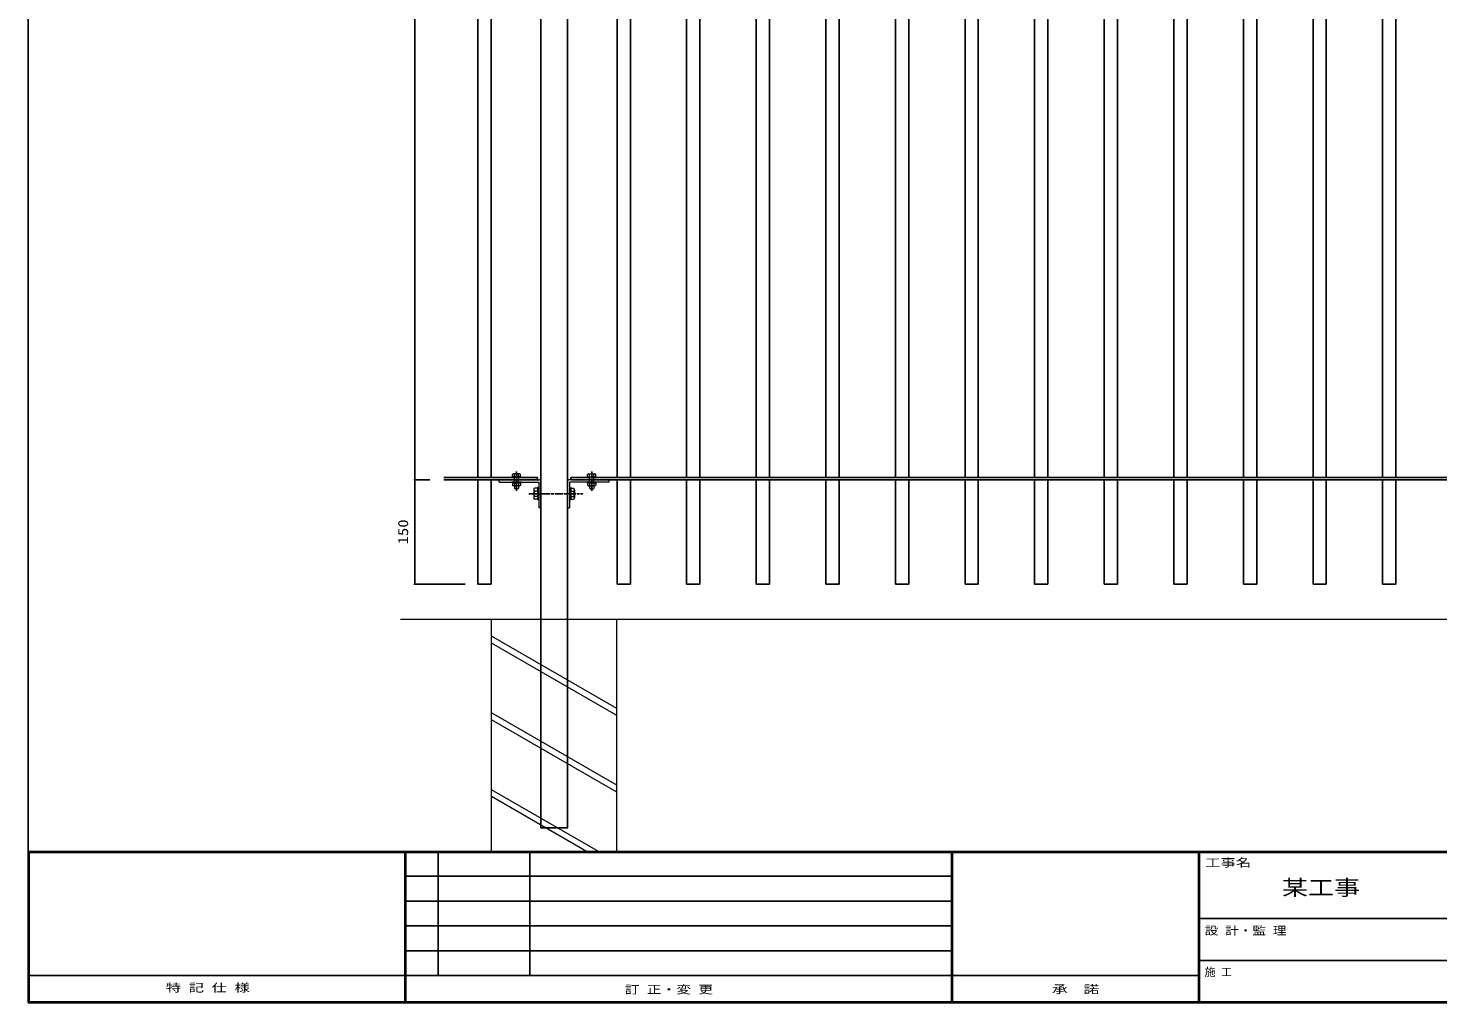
# Model space of a CAD drawing. Units: millimetres, scale not verified. Extents: x -210 to 199, y -148 to 136.
# Drawn here: x -203.7 to -1.1, y -148.2 to -8.2 of the extents above; entities that cross this region are included whole.
import ezdxf
from ezdxf.enums import TextEntityAlignment as Align

# ---------------------------------------------------------------- set-up
doc = ezdxf.new("R2010")
doc.units = ezdxf.units.MM
doc.linetypes.add('CHAIN', pattern=[18.5, 12, -1.5, 3.5, -1.5])
doc.linetypes.add('DASHED_SPACED', pattern=[12, 6, -6])
for name, color, linetype, lineweight in [('0-0', 6, 'Continuous', 25), ('0-1_0', 6, 'Continuous', 25), ('0-2_DIM1', 3, 'Continuous', 25), ('0-3_横桟', 2, 'Continuous', 25), ('0-6_ｾﾝﾀｰ', 1, 'CHAIN', 25), ('0-7_縦格子', 6, 'Continuous', 25), ('0-8_支柱', 60, 'Continuous', 25), ('0-9_THN', 4, 'Continuous', 9), ('0-A_下地', 30, 'Continuous', 9)]:
    doc.layers.add(name, color=color, linetype=linetype, lineweight=lineweight)
doc.styles.add('ＭＳ ゴシック', font='')
doc.styles.add('ＭＳ 明朝', font='')
doc.styles.get('ＭＳ ゴシック').set_extended_font_data('MS Gothic')
doc.styles.get('ＭＳ 明朝').set_extended_font_data('MS Mincho')

# ---------------------------------------------------------------- blocks, each defined once
blk = doc.blocks.new('filled_dot')
at = {"color": 0, "linetype": 'Continuous', "lineweight": -2, "const_width": 1.25}
blk.add_lwpolyline([(-0.625, 0, 1), (0.625, 0, 1)], format="xyb", close=True, dxfattribs=at)
blk = doc.blocks.new('A$C54DE35E0')
at = {"layer": '0-1_0'}
for p, q in [((0, -368.5), (556.725, -368.5)), ((0.2, -368.7), (556.525, -368.7)), ((0.2, -398.8), (0.2, -368.7)), ((75.906, -399), (75.906, -368.5)), ((76.106, -399), (76.106, -368.5)), ((82.606, -393.5), (82.606, -368.5)), ((101.106, -393.5), (101.106, -368.5)), ((186.106, -399), (186.106, -368.5)), ((186.306, -399), (186.306, -368.5)), ((235.906, -368.5), (235.906, -399)), ((236.106, -368.5), (236.106, -399)), ((76.106, -373.5), (186.106, -373.5)), ((76.106, -378.5), (186.106, -378.5)), ((76.106, -383.5), (186.106, -383.5)), ((236.106, -382), (541.973, -382)), ((76.106, -388.5), (186.106, -388.5)), ((236.106, -390.5), (386.973, -390.5)), ((236.106, -393.5), (0, -393.5)), ((556.525, -398.8), (0.2, -398.8))]:
    blk.add_line(p, q, dxfattribs=at)
blk.add_lwpolyline([(556.725, -399), (0, -399), (0, 0)], dxfattribs=at)
at = {"layer": '0-1_0', "style": 'ＭＳ 明朝'}
for s, width, p in [('工事名\u3000', 1.4, (237.229, -372.052)), ('設 計・監 理  ', 1.25, (237.116, -385.753)), ('特 記 仕 様', 1.4, (27.738, -397.26)), ('訂 正・変 更 ', 1.35, (120.233, -397.626)), ('承  諾', 1.45, (206.325, -397.561))]:
    blk.add_text(s, height=1.613, dxfattribs=dict(at, width=width)).set_placement(p, align=Align.BOTTOM_LEFT)
blk.add_text('施 工  ', height=1.613, dxfattribs=at).set_placement((237.116, -394.104), align=Align.BOTTOM_LEFT)
blk = doc.blocks.new('Viewport_NO.1')
at = {"layer": '0-2_DIM1'}
for p, q in [((37170.09, -64018.24), (37170.09, -65418.24)), ((37191.89, -65418.24), (37168.84, -65418.24)), ((37191.89, -65418.24), (37168.84, -65418.24)), ((37170.09, -65418.24), (37170.09, -65568.24)), ((37242.49, -65568.24), (37168.84, -65568.24))]:
    blk.add_line(p, q, dxfattribs=at)
at = {"layer": '0-3_横桟'}
for p, q in [((37211.89, -65415.04), (37346.44, -65415.04)), ((37211.89, -65418.24), (37346.44, -65418.24)), ((37346.44, -65418.24), (37346.44, -65415.04)), ((37394.44, -65418.24), (37394.44, -65415.04)), ((37394.44, -65415.04), (39346.44, -65415.04)), ((37395.44, -65418.24), (39345.44, -65418.24))]:
    blk.add_line(p, q, dxfattribs=at)
at = {"layer": '0-6_ｾﾝﾀｰ'}
for p, q in [((37316.44, -65433.99), (37316.44, -65406.18)), ((37424.44, -65433.99), (37424.44, -65406.18)), ((37424.44, -65433.99), (37424.44, -65406.18)), ((37334.29, -65438.24), (37411.59, -65438.24))]:
    blk.add_line(p, q, dxfattribs=at)
at = {"layer": '0-7_縦格子'}
for p, q in [((37260.89, -64021.44), (37260.89, -65415.04)), ((37279.99, -64021.44), (37279.99, -65415.04)), ((37460.89, -64021.44), (37460.89, -65415.04)), ((37479.99, -64021.44), (37479.99, -65415.04)), ((37560.89, -64021.44), (37560.89, -65415.04)), ((37579.99, -64021.44), (37579.99, -65415.04)), ((37660.89, -64021.44), (37660.89, -65415.04)), ((37679.99, -64021.44), (37679.99, -65415.04)), ((37760.89, -64021.44), (37760.89, -65415.04)), ((37779.99, -64021.44), (37779.99, -65415.04)), ((37860.89, -64021.44), (37860.89, -65415.04)), ((37879.99, -64021.44), (37879.99, -65415.04)), ((37960.89, -64021.44), (37960.89, -65415.04)), ((37979.99, -64021.44), (37979.99, -65415.04)), ((38060.89, -64021.44), (38060.89, -65415.04)), ((38079.99, -64021.44), (38079.99, -65415.04)), ((38160.89, -64021.44), (38160.89, -65415.04)), ((38179.99, -64021.44), (38179.99, -65415.04)), ((38260.89, -64021.44), (38260.89, -65415.04)), ((38279.99, -64021.44), (38279.99, -65415.04)), ((38360.89, -64021.44), (38360.89, -65415.04)), ((38379.99, -64021.44), (38379.99, -65415.04)), ((38460.89, -64021.44), (38460.89, -65415.04)), ((38479.99, -64021.44), (38479.99, -65415.04)), ((38560.89, -64021.44), (38560.89, -65415.04)), ((38579.99, -64021.44), (38579.99, -65415.04)), ((37260.89, -65418.24), (37260.89, -65568.24)), ((37279.99, -65418.24), (37279.99, -65568.24)), ((37460.89, -65418.24), (37460.89, -65568.24)), ((37479.99, -65418.24), (37479.99, -65568.24)), ((37560.89, -65418.24), (37560.89, -65568.24)), ((37579.99, -65418.24), (37579.99, -65568.24)), ((37660.89, -65418.24), (37660.89, -65568.24)), ((37679.99, -65418.24), (37679.99, -65568.24)), ((37760.89, -65418.24), (37760.89, -65568.24)), ((37779.99, -65418.24), (37779.99, -65568.24)), ((37860.89, -65418.24), (37860.89, -65568.24)), ((37879.99, -65418.24), (37879.99, -65568.24)), ((37960.89, -65418.24), (37960.89, -65568.24)), ((37979.99, -65418.24), (37979.99, -65568.24)), ((38060.89, -65418.24), (38060.89, -65568.24)), ((38079.99, -65418.24), (38079.99, -65568.24)), ((38160.89, -65418.24), (38160.89, -65568.24)), ((38179.99, -65418.24), (38179.99, -65568.24)), ((38260.89, -65418.24), (38260.89, -65568.24)), ((38279.99, -65418.24), (38279.99, -65568.24)), ((38360.89, -65418.24), (38360.89, -65568.24)), ((38379.99, -65418.24), (38379.99, -65568.24)), ((38460.89, -65418.24), (38460.89, -65568.24)), ((38479.99, -65418.24), (38479.99, -65568.24)), ((38560.89, -65418.24), (38560.89, -65568.24)), ((38579.99, -65418.24), (38579.99, -65568.24)), ((37260.89, -65568.24), (37279.99, -65568.24)), ((37460.89, -65568.24), (37479.99, -65568.24)), ((37560.89, -65568.24), (37579.99, -65568.24)), ((37660.89, -65568.24), (37679.99, -65568.24)), ((37760.89, -65568.24), (37779.99, -65568.24)), ((37860.89, -65568.24), (37879.99, -65568.24)), ((37960.89, -65568.24), (37979.99, -65568.24)), ((38060.89, -65568.24), (38079.99, -65568.24)), ((38160.89, -65568.24), (38179.99, -65568.24)), ((38260.89, -65568.24), (38279.99, -65568.24)), ((38360.89, -65568.24), (38379.99, -65568.24)), ((38460.89, -65568.24), (38479.99, -65568.24)), ((38560.89, -65568.24), (38579.99, -65568.24))]:
    blk.add_line(p, q, dxfattribs=at)
at = {"layer": '0-8_支柱'}
blk.add_lwpolyline([(37351.44, -65918.24), (37389.44, -65918.24), (37389.44, -63808.24), (37351.44, -63808.24)], close=True, dxfattribs=at)
at = {"layer": '0-9_THN'}
for p, q in [((37149.55, -65618.24), (39280.44, -65618.24)), ((37280.44, -65952.07), (37280.44, -65618.24)), ((37460.44, -65952.07), (37460.44, -65618.24)), ((37460.44, -65746.64), (37280.44, -65642.72)), ((37460.44, -65756.64), (37280.44, -65652.72)), ((37460.44, -65856.94), (37280.44, -65753.02)), ((37460.44, -65866.94), (37280.44, -65763.02)), ((37434.16, -65952.07), (37280.44, -65863.32)), ((37416.84, -65952.07), (37280.44, -65873.32))]:
    blk.add_line(p, q, dxfattribs=at)
at = {"layer": '0-A_下地'}
for p, q in [((37291.44, -65421.44), (37291.44, -65418.24)), ((37291.44, -65418.24), (37349.24, -65418.24)), ((37291.44, -65421.44), (37348.24, -65421.44)), ((37323.04, -65413.84), (37309.84, -65413.84)), ((37323.04, -65413.84), (37309.84, -65413.84)), ((37309.84, -65415.04), (37309.84, -65413.84)), ((37323.04, -65415.04), (37309.84, -65415.04)), ((37323.04, -65421.44), (37309.84, -65421.44)), ((37309.84, -65422.64), (37309.84, -65421.44)), ((37323.04, -65422.64), (37309.84, -65422.64)), ((37310.55, -65413.84), (37310.55, -65410.73)), ((37322.34, -65413.84), (37310.55, -65413.84)), ((37310.55, -65422.64), (37310.55, -65425.75)), ((37311.07, -65422.64), (37321.82, -65422.64)), ((37320.86, -65409.65), (37312.02, -65409.65)), ((37313.5, -65413.84), (37313.5, -65410.73)), ((37313.5, -65422.64), (37313.5, -65425.75)), ((37319.39, -65413.84), (37319.39, -65410.73)), ((37319.39, -65422.64), (37319.39, -65425.75)), ((37322.34, -65413.84), (37322.34, -65410.73)), ((37322.34, -65422.64), (37322.34, -65425.75)), ((37323.04, -65415.04), (37323.04, -65413.84)), ((37323.04, -65422.64), (37323.04, -65421.44)), ((37348.24, -65421.44), (37348.24, -65458.24)), ((37351.44, -65420.44), (37351.44, -65458.24)), ((37389.44, -65420.44), (37389.44, -65458.24)), ((37449.44, -65418.24), (37391.64, -65418.24)), ((37392.64, -65421.44), (37392.64, -65458.24)), ((37449.44, -65421.44), (37392.64, -65421.44)), ((37417.84, -65413.84), (37431.04, -65413.84)), ((37417.84, -65413.84), (37431.04, -65413.84)), ((37417.84, -65415.04), (37417.84, -65413.84)), ((37417.84, -65415.04), (37431.04, -65415.04)), ((37417.84, -65422.64), (37417.84, -65421.44)), ((37417.84, -65421.44), (37431.04, -65421.44)), ((37417.84, -65422.64), (37431.04, -65422.64)), ((37418.55, -65413.84), (37418.55, -65410.73)), ((37418.55, -65413.84), (37430.34, -65413.84)), ((37418.55, -65422.64), (37418.55, -65425.75)), ((37429.82, -65422.64), (37419.07, -65422.64)), ((37420.02, -65409.65), (37428.86, -65409.65)), ((37421.5, -65413.84), (37421.5, -65410.73)), ((37421.5, -65422.64), (37421.5, -65425.75)), ((37427.39, -65413.84), (37427.39, -65410.73)), ((37427.39, -65422.64), (37427.39, -65425.75)), ((37430.34, -65413.84), (37430.34, -65410.73)), ((37430.34, -65422.64), (37430.34, -65425.75)), ((37431.04, -65415.04), (37431.04, -65413.84)), ((37431.04, -65422.64), (37431.04, -65421.44)), ((37449.44, -65421.44), (37449.44, -65418.24)), ((37320.86, -65426.82), (37312.02, -65426.82)), ((37318.84, -65431.24), (37314.04, -65431.24)), ((37319.44, -65429.74), (37318.84, -65431.24)), ((37319.44, -65426.82), (37319.44, -65429.74)), ((37341.06, -65432.34), (37341.06, -65444.13)), ((37346.64, -65430.38), (37342.49, -65430.38)), ((37346.64, -65434.31), (37342.49, -65434.31)), ((37346.64, -65442.16), (37342.49, -65442.16)), ((37346.64, -65429.44), (37346.64, -65447.04)), ((37346.64, -65430.38), (37346.64, -65446.1)), ((37392.64, -65429.44), (37394.24, -65429.44)), ((37392.64, -65429.44), (37392.64, -65447.04)), ((37394.24, -65429.44), (37394.24, -65447.04)), ((37394.24, -65429.44), (37394.24, -65447.04)), ((37394.24, -65430.38), (37394.24, -65446.1)), ((37394.24, -65430.38), (37398.39, -65430.38)), ((37394.24, -65434.31), (37398.39, -65434.31)), ((37394.24, -65442.16), (37398.39, -65442.16)), ((37399.82, -65432.34), (37399.82, -65444.13)), ((37420.02, -65426.82), (37428.86, -65426.82)), ((37421.44, -65426.82), (37421.44, -65429.74)), ((37427.44, -65429.74), (37426.84, -65431.24)), ((37427.44, -65426.82), (37427.44, -65429.74)), ((37346.64, -65446.1), (37342.49, -65446.1)), ((37351.44, -65458.24), (37348.24, -65458.24)), ((37389.44, -65458.24), (37392.64, -65458.24)), ((37392.64, -65447.04), (37394.24, -65447.04)), ((37394.24, -65446.1), (37398.39, -65446.1))]:
    blk.add_line(p, q, dxfattribs=at)
at = {"layer": '0-A_下地', "linetype": 'DASHED_SPACED'}
for p, q in [((37313.44, -65421.44), (37313.44, -65413.84)), ((37319.44, -65421.44), (37319.44, -65413.84)), ((37421.44, -65421.44), (37421.44, -65413.84)), ((37427.44, -65421.44), (37427.44, -65413.84))]:
    blk.add_line(p, q, dxfattribs=at)
at = {"layer": '0-A_下地'}
for points in [[(37313.44, -65426.82), (37313.44, -65429.74), (37314.04, -65431.24)], [(37348.24, -65429.44), (37348.24, -65447.04), (37346.64, -65447.04)], [(37348.24, -65429.44), (37346.64, -65429.44), (37346.64, -65447.04)], [(37421.44, -65429.74), (37422.04, -65431.24), (37426.84, -65431.24)]]:
    blk.add_lwpolyline(points, dxfattribs=at)
for centre, radius, start, end in [((37312.02, -65411.2), 1.55, 17.74657, 162.25343), ((37316.44, -65414.22), 4.57, 49.83207, 130.16793), ((37320.86, -65411.2), 1.55, 17.74657, 162.25343), ((37349.24, -65420.44), 2.2, 0, 90), ((37391.64, -65420.44), 2.2, 90, 180), ((37420.02, -65411.2), 1.55, 17.74657, 162.25343), ((37424.44, -65414.22), 4.57, 49.83207, 130.16793), ((37428.86, -65411.2), 1.55, 17.74657, 162.25343), ((37312.02, -65425.28), 1.55, 197.74657, 342.25343), ((37316.44, -65422.26), 4.57, 229.83207, 310.16793), ((37320.86, -65425.28), 1.55, 197.74657, 342.25343), ((37343.12, -65432.34), 2.06, 107.74657, 252.25343), ((37347.15, -65438.24), 6.09, 139.83207, 220.16793), ((37343.12, -65444.13), 2.06, 107.74657, 252.25343), ((37397.76, -65432.34), 2.06, 287.74657, 72.25343), ((37393.74, -65438.24), 6.09, 319.83207, 40.16793), ((37397.76, -65444.13), 2.06, 287.74657, 72.25343), ((37420.02, -65425.28), 1.55, 197.74657, 342.25343), ((37424.44, -65422.26), 4.57, 229.83207, 310.16793), ((37428.86, -65425.28), 1.55, 197.74657, 342.25343)]:
    blk.add_arc(centre, radius, start, end, dxfattribs=at)
at = {"layer": '0-0', "xscale": 7.129295, "yscale": 7.129295}
blk.add_blockref('A$C54DE35E0', (36614.73, -63324.92), dxfattribs=at)
at = {"layer": '0-2_DIM1', "xscale": 0.32, "yscale": 0.32}
for p, rotation in [((37170.09, -65418.24), 270), ((37170.09, -65418.24), 90), ((37170.09, -65568.24), 270)]:
    blk.add_blockref('filled_dot', p, dxfattribs=dict(at, rotation=rotation))
at = {"layer": '0-1_0', "color": 7, "style": 'ＭＳ ゴシック', "width": 1.25}
blk.add_text('某工事', height=21.95, dxfattribs=at).set_placement((38416.23, -66021.62), align=Align.BOTTOM_LEFT)
at = {"layer": '0-2_DIM1', "style": 'ＭＳ ゴシック', "width": 1.2}
blk.add_text('150', height=14.66, rotation=90, dxfattribs=at).set_placement((37165.09, -65510.95), align=Align.BOTTOM_LEFT)

msp = doc.modelspace()

# ---------------------------------------------------------------- block references
at = {"layer": '0-0', "xscale": 0.1, "yscale": 0.1}
msp.add_blockref('Viewport_NO.1', (-3865.14, 6468.749), dxfattribs=at)

doc.saveas('drawing.dxf')
